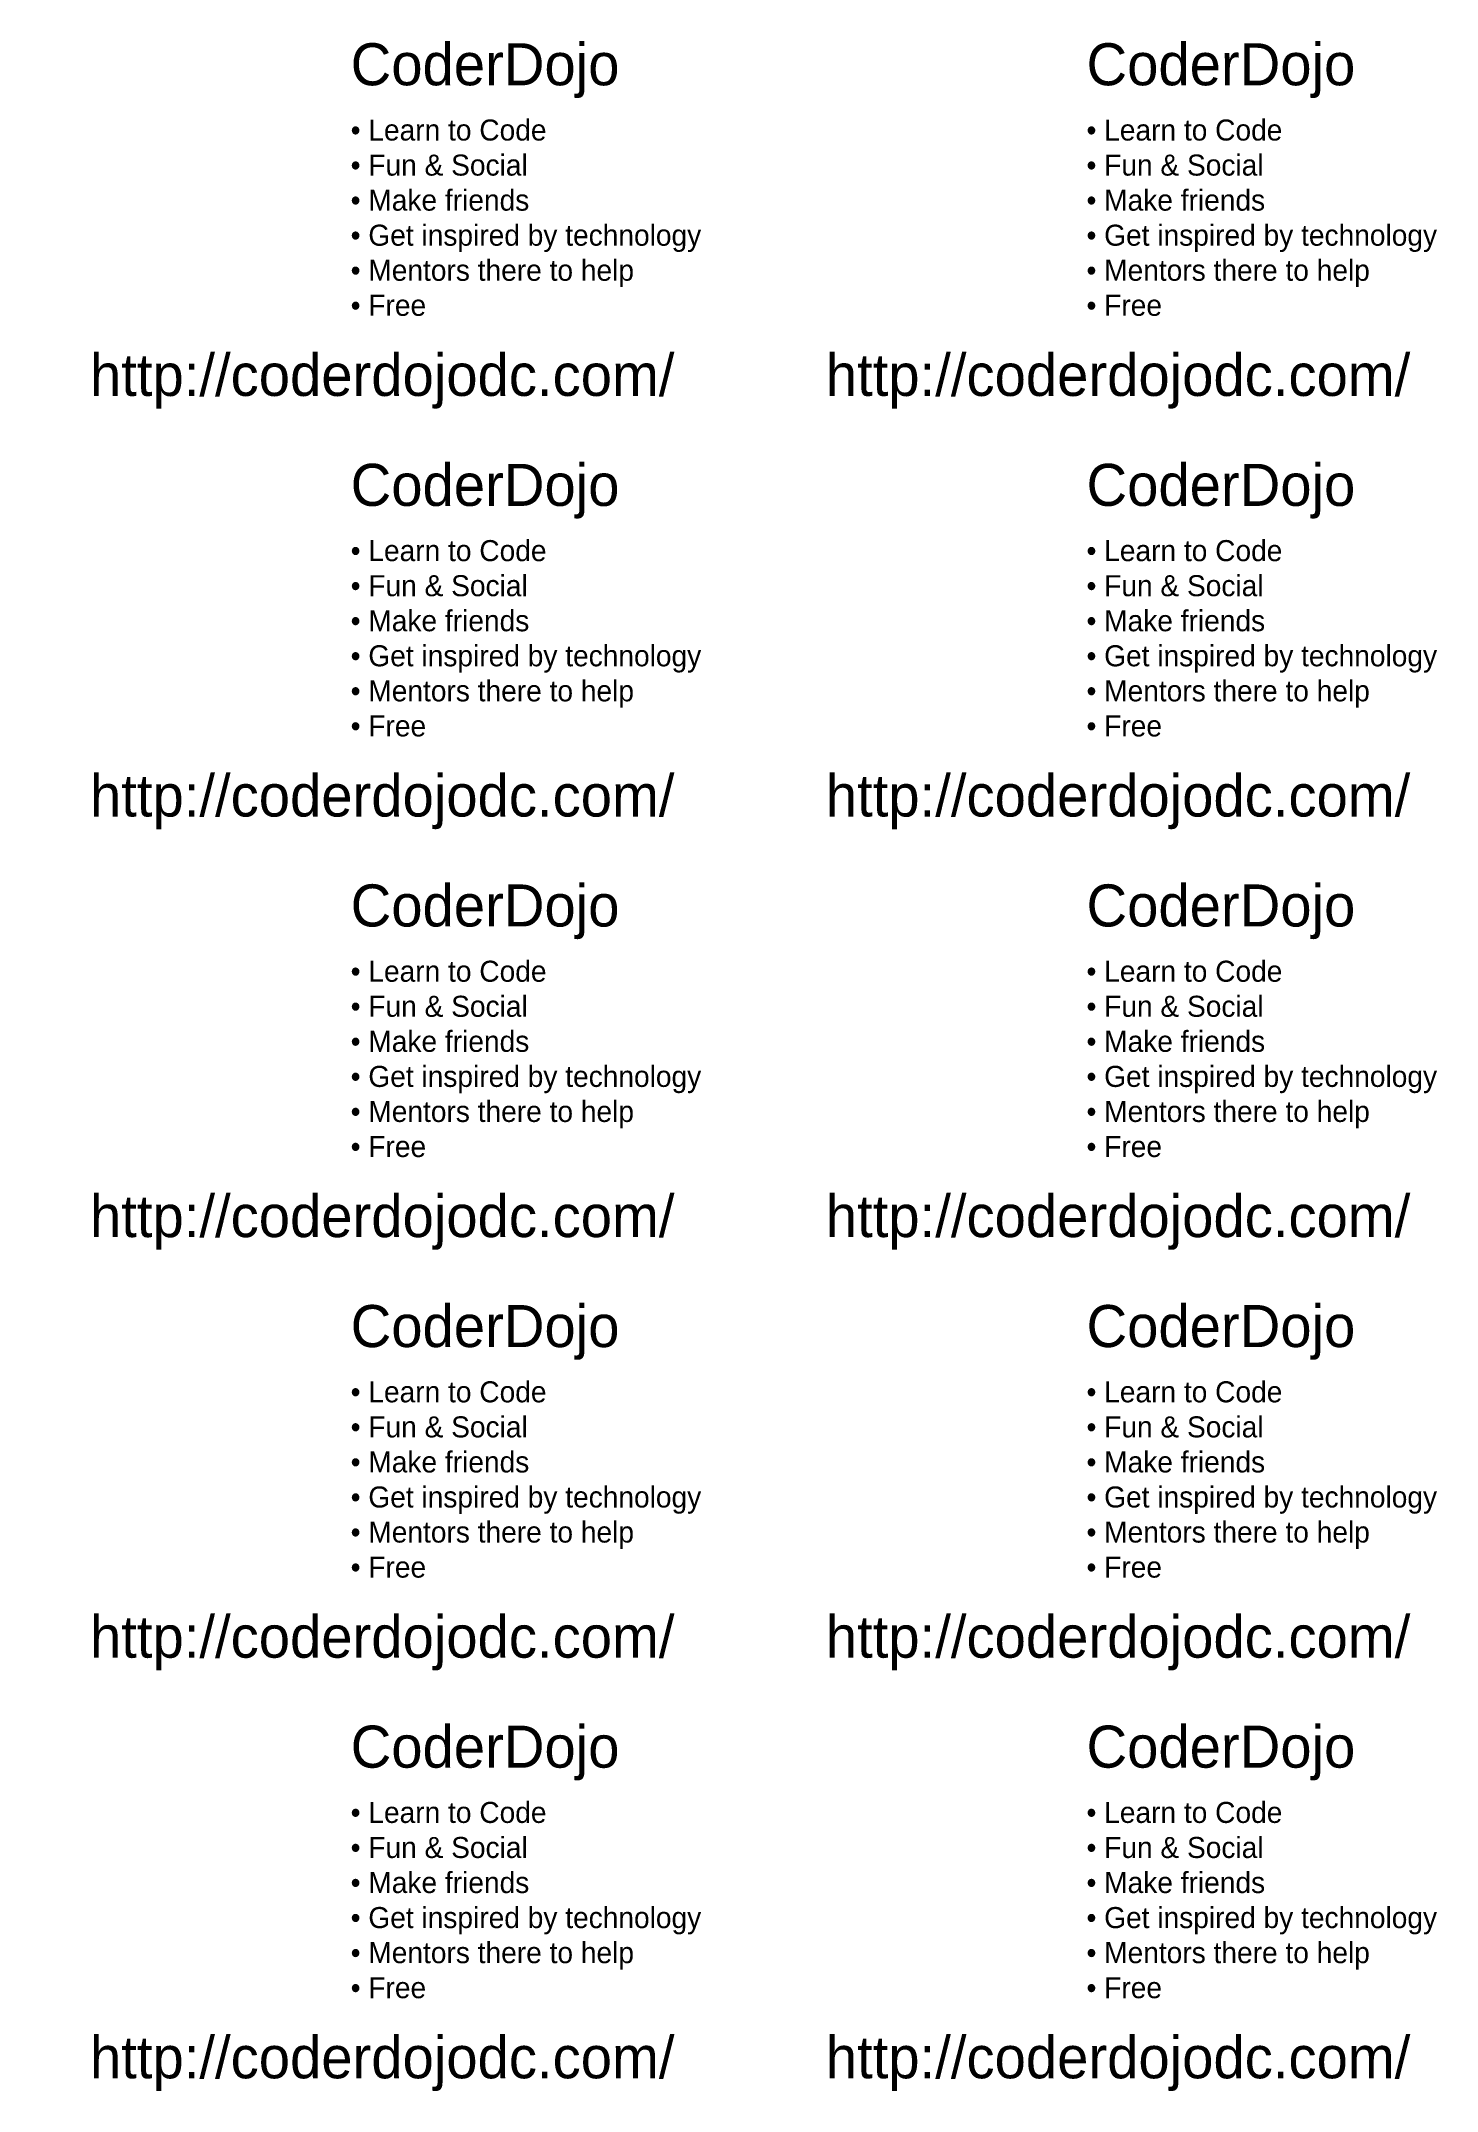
# Model space of a CAD drawing. Header units: inches. Extents: x 0.88 to 7.52, y 0.59 to 10.34.
import ezdxf
from ezdxf.enums import TextEntityAlignment as Align

# ---------------------------------------------------------------- set-up
doc = ezdxf.new("R2010")
doc.units = ezdxf.units.IN
doc.layers.get('0').update_dxf_attribs({"linetype": 'CONTINUOUS', "lineweight": 25, "true_color": 0xffffff})
doc.styles.add('textstyle0', font='')
doc.styles.add('textstyle1', font='')
doc.styles.add('textstyle2', font='')
doc.styles.get('textstyle0').set_extended_font_data('Droid Sans [unknown]')
doc.styles.get('textstyle1').set_extended_font_data('Droid Sans [unknown]')
doc.styles.get('textstyle2').set_extended_font_data('Droid Sans [unknown]')

# ---------------------------------------------------------------- blocks, each defined once
blk = doc.blocks.new('card2')
at = {"style": 'textstyle0'}
blk.add_text('http://coderdojodc.com/', height=0.2, dxfattribs=at).set_placement((1.75, 0.2531), align=Align.MIDDLE_CENTER)
at = {"attachment_point": 4}
for s, insert, char_height, style in [('CoderDojo', (1.6, 1.7), 0.2, 'textstyle2'), ('• Learn to Code\\P• Fun & Social\\P• Make friends\\P• Get inspired by technology\\P• Mentors there to help\\P• Free', (1.6, 1), 0.1, 'textstyle1')]:
    blk.add_mtext(s, dxfattribs=dict(at, insert=insert, char_height=char_height, style=style))

msp = doc.modelspace()

# ---------------------------------------------------------------- block references
for p in [(0.75, 8.5), (4.25, 8.5), (0.75, 6.5), (4.25, 6.5), (0.75, 4.5), (4.25, 4.5), (0.75, 2.5), (4.25, 2.5), (0.75, 0.5), (4.25, 0.5)]:
    msp.add_blockref('card2', p)

doc.saveas('drawing.dxf')
